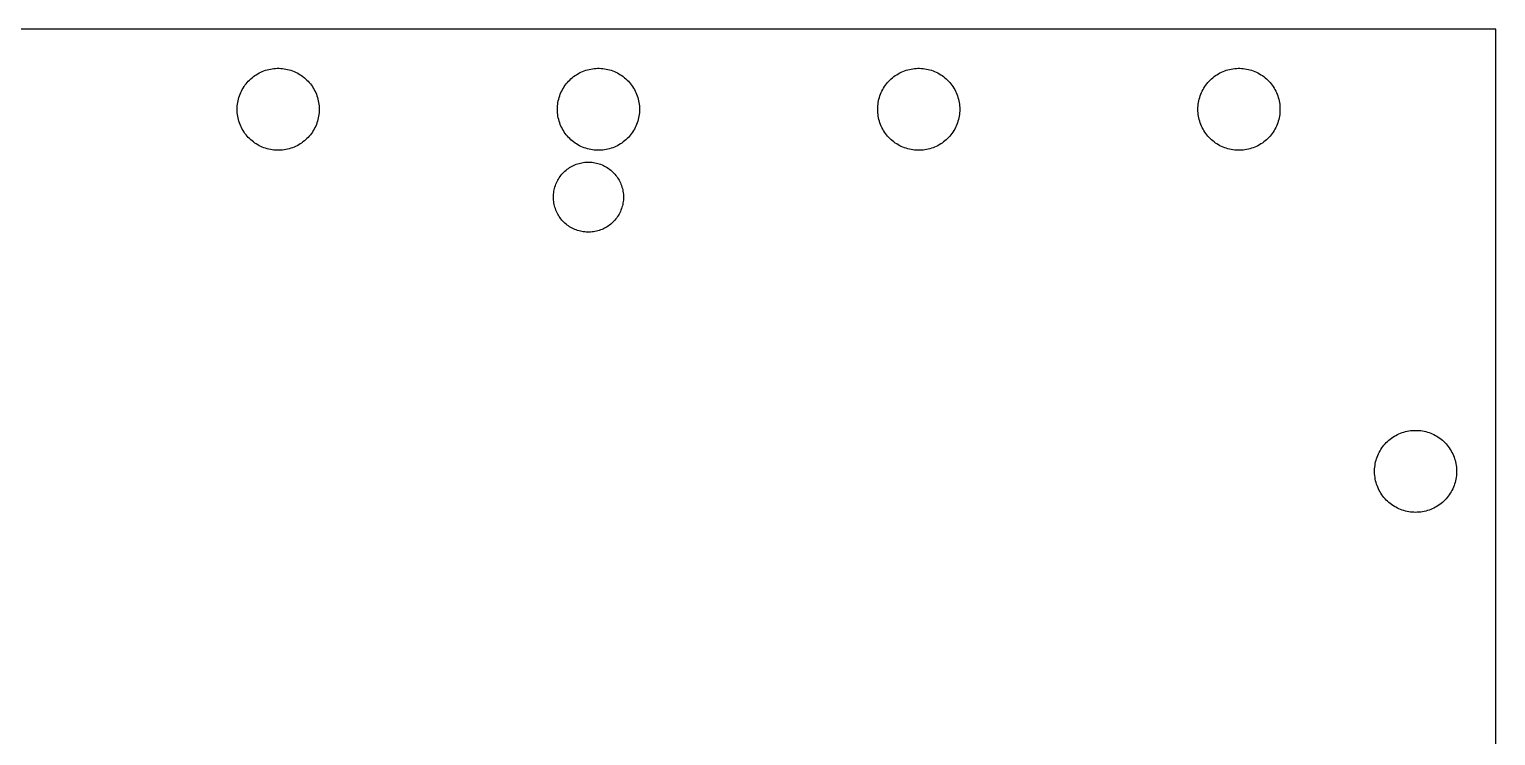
# Model space of a CAD drawing. Header units: metres. Extents: x -153 to 153, y -94 to 52.
# Drawn here: x 79.6 to 152.8, y 16.8 to 52.1 of the extents above; entities that cross this region are included whole.
import ezdxf

# ---------------------------------------------------------------- set-up
doc = ezdxf.new("R2010")
doc.units = ezdxf.units.M

msp = doc.modelspace()

# ---------------------------------------------------------------- linework, layer by layer
for p, q in [((152.825, 52.0697), (-152.825, 52.0697)), ((152.825, -74.9299), (152.825, 52.0697)), ((90.9018, 49.8008), (90.9755, 49.845)), ((90.9755, 49.845), (91.0506, 49.8865)), ((91.0506, 49.8865), (91.1274, 49.9249)), ((91.1274, 49.9249), (91.2061, 49.9597)), ((91.2061, 49.9597), (91.2859, 49.9911)), ((91.2859, 49.9911), (91.3669, 50.0194)), ((91.3669, 50.0194), (91.4491, 50.0442)), ((91.4491, 50.0442), (91.532, 50.0655)), ((91.532, 50.0655), (91.6161, 50.0834)), ((91.6161, 50.0834), (91.701, 50.0977)), ((91.701, 50.0977), (91.7859, 50.1086)), ((91.7859, 50.1086), (91.8715, 50.1159)), ((91.8715, 50.1159), (91.9572, 50.1194)), ((91.9572, 50.1194), (92.0432, 50.1194)), ((92.0432, 50.1194), (92.1289, 50.1159)), ((92.1289, 50.1159), (92.2145, 50.1086)), ((92.2145, 50.1086), (92.2998, 50.0977)), ((92.2998, 50.0977), (92.3843, 50.0834)), ((92.3843, 50.0834), (92.4684, 50.0655)), ((92.4684, 50.0655), (92.5517, 50.0442)), ((92.5517, 50.0442), (92.6339, 50.0194)), ((92.6339, 50.0194), (92.7149, 49.9911)), ((92.7149, 49.9911), (92.7947, 49.9597)), ((92.7947, 49.9597), (92.873, 49.9249)), ((92.873, 49.9249), (92.9501, 49.8865)), ((92.9501, 49.8865), (93.0253, 49.845)), ((93.0253, 49.845), (93.0986, 49.8008)), ((106.902, 49.8008), (106.975, 49.845)), ((106.975, 49.845), (107.05, 49.8865)), ((107.05, 49.8865), (107.128, 49.9249)), ((107.128, 49.9249), (107.206, 49.9597)), ((107.206, 49.9597), (107.286, 49.9911)), ((107.286, 49.9911), (107.367, 50.0194)), ((107.367, 50.0194), (107.449, 50.0442)), ((107.449, 50.0442), (107.532, 50.0655)), ((107.532, 50.0655), (107.616, 50.0834)), ((107.616, 50.0834), (107.701, 50.0977)), ((107.701, 50.0977), (107.786, 50.1086)), ((107.786, 50.1086), (107.872, 50.1159)), ((107.872, 50.1159), (107.957, 50.1194)), ((107.957, 50.1194), (108.043, 50.1194)), ((108.043, 50.1194), (108.129, 50.1159)), ((108.129, 50.1159), (108.215, 50.1086)), ((108.215, 50.1086), (108.3, 50.0977)), ((108.3, 50.0977), (108.384, 50.0834)), ((108.384, 50.0834), (108.469, 50.0655)), ((108.469, 50.0655), (108.552, 50.0442)), ((108.552, 50.0442), (108.634, 50.0194)), ((108.634, 50.0194), (108.715, 49.9911)), ((108.715, 49.9911), (108.795, 49.9597)), ((108.795, 49.9597), (108.873, 49.9249)), ((108.873, 49.9249), (108.95, 49.8865)), ((108.95, 49.8865), (109.025, 49.845)), ((109.025, 49.845), (109.099, 49.8008)), ((122.902, 49.8008), (122.975, 49.845)), ((122.975, 49.845), (123.051, 49.8865)), ((123.051, 49.8865), (123.127, 49.9249)), ((123.127, 49.9249), (123.206, 49.9597)), ((123.206, 49.9597), (123.286, 49.9911)), ((123.286, 49.9911), (123.367, 50.0194)), ((123.367, 50.0194), (123.449, 50.0442)), ((123.449, 50.0442), (123.532, 50.0655)), ((123.532, 50.0655), (123.616, 50.0834)), ((123.616, 50.0834), (123.701, 50.0977)), ((123.701, 50.0977), (123.786, 50.1086)), ((123.786, 50.1086), (123.872, 50.1159)), ((123.872, 50.1159), (123.958, 50.1194)), ((123.958, 50.1194), (124.043, 50.1194)), ((124.043, 50.1194), (124.129, 50.1159)), ((124.129, 50.1159), (124.215, 50.1086)), ((124.215, 50.1086), (124.3, 50.0977)), ((124.3, 50.0977), (124.384, 50.0834)), ((124.384, 50.0834), (124.468, 50.0655)), ((124.468, 50.0655), (124.552, 50.0442)), ((124.552, 50.0442), (124.634, 50.0194)), ((124.634, 50.0194), (124.715, 49.9911)), ((124.715, 49.9911), (124.795, 49.9597)), ((124.795, 49.9597), (124.873, 49.9249)), ((124.873, 49.9249), (124.95, 49.8865)), ((124.95, 49.8865), (125.025, 49.845)), ((125.025, 49.845), (125.099, 49.8008)), ((138.902, 49.8008), (138.975, 49.845)), ((138.975, 49.845), (139.05, 49.8865)), ((139.05, 49.8865), (139.128, 49.9249)), ((139.128, 49.9249), (139.206, 49.9597)), ((139.206, 49.9597), (139.286, 49.9911)), ((139.286, 49.9911), (139.367, 50.0194)), ((139.367, 50.0194), (139.449, 50.0442)), ((139.449, 50.0442), (139.532, 50.0655)), ((139.532, 50.0655), (139.616, 50.0834)), ((139.616, 50.0834), (139.701, 50.0977)), ((139.701, 50.0977), (139.786, 50.1086)), ((139.786, 50.1086), (139.872, 50.1159)), ((139.872, 50.1159), (139.957, 50.1194)), ((139.957, 50.1194), (140.043, 50.1194)), ((140.043, 50.1194), (140.129, 50.1159)), ((140.129, 50.1159), (140.215, 50.1086)), ((140.215, 50.1086), (140.3, 50.0977)), ((140.3, 50.0977), (140.384, 50.0834)), ((140.384, 50.0834), (140.469, 50.0655)), ((140.469, 50.0655), (140.551, 50.0442)), ((140.551, 50.0442), (140.634, 50.0194)), ((140.634, 50.0194), (140.715, 49.9911)), ((140.715, 49.9911), (140.795, 49.9597)), ((140.795, 49.9597), (140.873, 49.9249)), ((140.873, 49.9249), (140.95, 49.8865)), ((140.95, 49.8865), (141.025, 49.845)), ((141.025, 49.845), (141.099, 49.8008)), ((90.2038, 49.0575), (90.2468, 49.1319)), ((90.2468, 49.1319), (90.2929, 49.2044)), ((90.2929, 49.2044), (90.3418, 49.2749)), ((90.3418, 49.2749), (90.3937, 49.3431)), ((90.3937, 49.3431), (90.4484, 49.4094)), ((90.4484, 49.4094), (90.5057, 49.4729)), ((90.5057, 49.4729), (90.5658, 49.5346)), ((90.5658, 49.5346), (90.6286, 49.5931)), ((90.6286, 49.5931), (90.6937, 49.6493)), ((90.6937, 49.6493), (90.7607, 49.7028)), ((90.7607, 49.7028), (90.8305, 49.7532)), ((90.8305, 49.7532), (90.9018, 49.8008)), ((93.0986, 49.8008), (93.1703, 49.7532)), ((93.1703, 49.7532), (93.2397, 49.7028)), ((93.2397, 49.7028), (93.3071, 49.6493)), ((93.3071, 49.6493), (93.3718, 49.5931)), ((93.3718, 49.5931), (93.4346, 49.5346)), ((93.4346, 49.5346), (93.4947, 49.4729)), ((93.4947, 49.4729), (93.552, 49.4094)), ((93.552, 49.4094), (93.6067, 49.3431)), ((93.6067, 49.3431), (93.6586, 49.2749)), ((93.6586, 49.2749), (93.7078, 49.2044)), ((93.7078, 49.2044), (93.754, 49.1319)), ((93.754, 49.1319), (93.7966, 49.0575)), ((106.204, 49.0575), (106.247, 49.1319)), ((106.247, 49.1319), (106.293, 49.2044)), ((106.293, 49.2044), (106.342, 49.2749)), ((106.342, 49.2749), (106.394, 49.3431)), ((106.394, 49.3431), (106.449, 49.4094)), ((106.449, 49.4094), (106.506, 49.4729)), ((106.506, 49.4729), (106.566, 49.5346)), ((106.566, 49.5346), (106.628, 49.5931)), ((106.628, 49.5931), (106.693, 49.6493)), ((106.693, 49.6493), (106.761, 49.7028)), ((106.761, 49.7028), (106.83, 49.7532)), ((106.83, 49.7532), (106.902, 49.8008)), ((109.099, 49.8008), (109.17, 49.7532)), ((109.17, 49.7532), (109.24, 49.7028)), ((109.24, 49.7028), (109.307, 49.6493)), ((109.307, 49.6493), (109.372, 49.5931)), ((109.372, 49.5931), (109.435, 49.5346)), ((109.435, 49.5346), (109.495, 49.4729)), ((109.495, 49.4729), (109.552, 49.4094)), ((109.552, 49.4094), (109.607, 49.3431)), ((109.607, 49.3431), (109.659, 49.2749)), ((109.659, 49.2749), (109.708, 49.2044)), ((109.708, 49.2044), (109.754, 49.1319)), ((109.754, 49.1319), (109.797, 49.0575)), ((122.204, 49.0575), (122.247, 49.1319)), ((122.247, 49.1319), (122.293, 49.2044)), ((122.293, 49.2044), (122.342, 49.2749)), ((122.342, 49.2749), (122.394, 49.3431)), ((122.394, 49.3431), (122.448, 49.4094)), ((122.448, 49.4094), (122.506, 49.4729)), ((122.506, 49.4729), (122.566, 49.5346)), ((122.566, 49.5346), (122.629, 49.5931)), ((122.629, 49.5931), (122.694, 49.6493)), ((122.694, 49.6493), (122.761, 49.7028)), ((122.761, 49.7028), (122.83, 49.7532)), ((122.83, 49.7532), (122.902, 49.8008)), ((125.099, 49.8008), (125.17, 49.7532)), ((125.17, 49.7532), (125.24, 49.7028)), ((125.24, 49.7028), (125.307, 49.6493)), ((125.307, 49.6493), (125.372, 49.5931)), ((125.372, 49.5931), (125.435, 49.5346)), ((125.435, 49.5346), (125.495, 49.4729)), ((125.495, 49.4729), (125.552, 49.4094)), ((125.552, 49.4094), (125.607, 49.3431)), ((125.607, 49.3431), (125.659, 49.2749)), ((125.659, 49.2749), (125.708, 49.2044)), ((125.708, 49.2044), (125.754, 49.1319)), ((125.754, 49.1319), (125.797, 49.0575)), ((138.204, 49.0575), (138.247, 49.1319)), ((138.247, 49.1319), (138.293, 49.2044)), ((138.293, 49.2044), (138.342, 49.2749)), ((138.342, 49.2749), (138.394, 49.3431)), ((138.394, 49.3431), (138.449, 49.4094)), ((138.449, 49.4094), (138.506, 49.4729)), ((138.506, 49.4729), (138.566, 49.5346)), ((138.566, 49.5346), (138.629, 49.5931)), ((138.629, 49.5931), (138.693, 49.6493)), ((138.693, 49.6493), (138.761, 49.7028)), ((138.761, 49.7028), (138.83, 49.7532)), ((138.83, 49.7532), (138.902, 49.8008)), ((141.099, 49.8008), (141.17, 49.7532)), ((141.17, 49.7532), (141.24, 49.7028)), ((141.24, 49.7028), (141.307, 49.6493)), ((141.307, 49.6493), (141.372, 49.5931)), ((141.372, 49.5931), (141.435, 49.5346)), ((141.435, 49.5346), (141.495, 49.4729)), ((141.495, 49.4729), (141.552, 49.4094)), ((141.552, 49.4094), (141.607, 49.3431)), ((141.607, 49.3431), (141.659, 49.2749)), ((141.659, 49.2749), (141.708, 49.2044)), ((141.708, 49.2044), (141.754, 49.1319)), ((141.754, 49.1319), (141.797, 49.0575)), ((89.9666, 48.3269), (89.979, 48.4118)), ((89.979, 48.4118), (89.9949, 48.4959)), ((89.9949, 48.4959), (90.0147, 48.5796)), ((90.0147, 48.5796), (90.0379, 48.6621)), ((90.0379, 48.6621), (90.0643, 48.7439)), ((90.0643, 48.7439), (90.0941, 48.8245)), ((90.0941, 48.8245), (90.1274, 48.9036)), ((90.1274, 48.9036), (90.1643, 48.9811)), ((90.1643, 48.9811), (90.2038, 49.0575)), ((93.7966, 49.0575), (93.8365, 48.9811)), ((93.8365, 48.9811), (93.873, 48.9036)), ((93.873, 48.9036), (93.9063, 48.8245)), ((93.9063, 48.8245), (93.9361, 48.7439)), ((93.9361, 48.7439), (93.9629, 48.6621)), ((93.9629, 48.6621), (93.9857, 48.5796)), ((93.9857, 48.5796), (94.0055, 48.4959)), ((94.0055, 48.4959), (94.0214, 48.4118)), ((94.0214, 48.4118), (94.0342, 48.3269)), ((105.966, 48.3269), (105.979, 48.4118)), ((105.979, 48.4118), (105.995, 48.4959)), ((105.995, 48.4959), (106.015, 48.5796)), ((106.015, 48.5796), (106.038, 48.6621)), ((106.038, 48.6621), (106.064, 48.7439)), ((106.064, 48.7439), (106.094, 48.8245)), ((106.094, 48.8245), (106.128, 48.9036)), ((106.128, 48.9036), (106.164, 48.9811)), ((106.164, 48.9811), (106.204, 49.0575)), ((109.797, 49.0575), (109.836, 48.9811)), ((109.836, 48.9811), (109.873, 48.9036)), ((109.873, 48.9036), (109.906, 48.8245)), ((109.906, 48.8245), (109.936, 48.7439)), ((109.936, 48.7439), (109.963, 48.6621)), ((109.963, 48.6621), (109.986, 48.5796)), ((109.986, 48.5796), (110.006, 48.4959)), ((110.006, 48.4959), (110.022, 48.4118)), ((110.022, 48.4118), (110.034, 48.3269)), ((121.967, 48.3269), (121.979, 48.4118)), ((121.979, 48.4118), (121.995, 48.4959)), ((121.995, 48.4959), (122.015, 48.5796)), ((122.015, 48.5796), (122.038, 48.6621)), ((122.038, 48.6621), (122.064, 48.7439)), ((122.064, 48.7439), (122.094, 48.8245)), ((122.094, 48.8245), (122.127, 48.9036)), ((122.127, 48.9036), (122.164, 48.9811)), ((122.164, 48.9811), (122.204, 49.0575)), ((125.797, 49.0575), (125.837, 48.9811)), ((125.837, 48.9811), (125.873, 48.9036)), ((125.873, 48.9036), (125.906, 48.8245)), ((125.906, 48.8245), (125.936, 48.7439)), ((125.936, 48.7439), (125.963, 48.6621)), ((125.963, 48.6621), (125.986, 48.5796)), ((125.986, 48.5796), (126.005, 48.4959)), ((126.005, 48.4959), (126.022, 48.4118)), ((126.022, 48.4118), (126.034, 48.3269)), ((137.966, 48.3269), (137.979, 48.4118)), ((137.979, 48.4118), (137.995, 48.4959)), ((137.995, 48.4959), (138.015, 48.5796)), ((138.015, 48.5796), (138.038, 48.6621)), ((138.038, 48.6621), (138.064, 48.7439)), ((138.064, 48.7439), (138.094, 48.8245)), ((138.094, 48.8245), (138.128, 48.9036)), ((138.128, 48.9036), (138.164, 48.9811)), ((138.164, 48.9811), (138.204, 49.0575)), ((141.797, 49.0575), (141.837, 48.9811)), ((141.837, 48.9811), (141.873, 48.9036)), ((141.873, 48.9036), (141.906, 48.8245)), ((141.906, 48.8245), (141.936, 48.7439)), ((141.936, 48.7439), (141.963, 48.6621)), ((141.963, 48.6621), (141.986, 48.5796)), ((141.986, 48.5796), (142.006, 48.4959)), ((142.006, 48.4959), (142.022, 48.4118)), ((142.022, 48.4118), (142.034, 48.3269)), ((89.9503, 48.0699), (89.9523, 48.1556)), ((89.9523, 47.9839), (89.9503, 48.0699)), ((89.9523, 48.1556), (89.9573, 48.2412)), ((89.9573, 47.8982), (89.9523, 47.9839)), ((89.9573, 48.2412), (89.9666, 48.3269)), ((89.9666, 47.813), (89.9573, 47.8982)), ((89.979, 47.7281), (89.9666, 47.813)), ((89.9949, 47.6436), (89.979, 47.7281)), ((90.0147, 47.5599), (89.9949, 47.6436)), ((94.0055, 47.6436), (93.9857, 47.5599)), ((94.0214, 47.7281), (94.0055, 47.6436)), ((94.0342, 47.813), (94.0214, 47.7281)), ((94.0342, 48.3269), (94.0431, 48.2412)), ((94.0431, 47.8982), (94.0342, 47.813)), ((94.0431, 48.2412), (94.0485, 48.1556)), ((94.0485, 47.9839), (94.0431, 47.8982)), ((94.0485, 48.1556), (94.0505, 48.0699)), ((94.0505, 48.0699), (94.0485, 47.9839)), ((105.95, 48.0699), (105.952, 48.1556)), ((105.952, 47.9839), (105.95, 48.0699)), ((105.952, 48.1556), (105.957, 48.2412)), ((105.957, 47.8982), (105.952, 47.9839)), ((105.957, 48.2412), (105.966, 48.3269)), ((105.966, 47.813), (105.957, 47.8982)), ((105.979, 47.7281), (105.966, 47.813)), ((105.995, 47.6436), (105.979, 47.7281)), ((106.015, 47.5599), (105.995, 47.6436)), ((110.006, 47.6436), (109.986, 47.5599)), ((110.022, 47.7281), (110.006, 47.6436)), ((110.034, 47.813), (110.022, 47.7281)), ((110.034, 48.3269), (110.043, 48.2412)), ((110.043, 47.8982), (110.034, 47.813)), ((110.043, 48.2412), (110.048, 48.1556)), ((110.048, 47.9839), (110.043, 47.8982)), ((110.048, 48.1556), (110.05, 48.0699)), ((110.05, 48.0699), (110.048, 47.9839)), ((121.95, 48.0699), (121.952, 48.1556)), ((121.952, 47.9839), (121.95, 48.0699)), ((121.952, 48.1556), (121.957, 48.2412)), ((121.957, 47.8982), (121.952, 47.9839)), ((121.957, 48.2412), (121.967, 48.3269)), ((121.967, 47.813), (121.957, 47.8982)), ((121.979, 47.7281), (121.967, 47.813)), ((121.995, 47.6436), (121.979, 47.7281)), ((122.015, 47.5599), (121.995, 47.6436)), ((126.005, 47.6436), (125.986, 47.5599)), ((126.022, 47.7281), (126.005, 47.6436)), ((126.034, 47.813), (126.022, 47.7281)), ((126.034, 48.3269), (126.043, 48.2412)), ((126.043, 47.8982), (126.034, 47.813)), ((126.043, 48.2412), (126.049, 48.1556)), ((126.049, 47.9839), (126.043, 47.8982)), ((126.049, 48.1556), (126.05, 48.0699)), ((126.05, 48.0699), (126.049, 47.9839)), ((137.95, 48.0699), (137.952, 48.1556)), ((137.952, 47.9839), (137.95, 48.0699)), ((137.952, 48.1556), (137.957, 48.2412)), ((137.957, 47.8982), (137.952, 47.9839)), ((137.957, 48.2412), (137.966, 48.3269)), ((137.966, 47.813), (137.957, 47.8982)), ((137.979, 47.7281), (137.966, 47.813)), ((137.995, 47.6436), (137.979, 47.7281)), ((138.015, 47.5599), (137.995, 47.6436)), ((142.006, 47.6436), (141.986, 47.5599)), ((142.022, 47.7281), (142.006, 47.6436)), ((142.034, 47.813), (142.022, 47.7281)), ((142.034, 48.3269), (142.043, 48.2412)), ((142.043, 47.8982), (142.034, 47.813)), ((142.043, 48.2412), (142.048, 48.1556)), ((142.048, 47.9839), (142.043, 47.8982)), ((142.048, 48.1556), (142.05, 48.0699)), ((142.05, 48.0699), (142.048, 47.9839)), ((90.0379, 47.4773), (90.0147, 47.5599)), ((90.0643, 47.3956), (90.0379, 47.4773)), ((90.0941, 47.3153), (90.0643, 47.3956)), ((90.1274, 47.2359), (90.0941, 47.3153)), ((90.1643, 47.1584), (90.1274, 47.2359)), ((90.2038, 47.0824), (90.1643, 47.1584)), ((90.2468, 47.008), (90.2038, 47.0824)), ((90.2929, 46.9355), (90.2468, 47.008)), ((90.3418, 46.865), (90.2929, 46.9355)), ((93.7078, 46.9355), (93.6586, 46.865)), ((93.754, 47.008), (93.7078, 46.9355)), ((93.7966, 47.0824), (93.754, 47.008)), ((93.8365, 47.1584), (93.7966, 47.0824)), ((93.873, 47.2359), (93.8365, 47.1584)), ((93.9063, 47.3153), (93.873, 47.2359)), ((93.9361, 47.3956), (93.9063, 47.3153)), ((93.9629, 47.4773), (93.9361, 47.3956)), ((93.9857, 47.5599), (93.9629, 47.4773)), ((106.038, 47.4773), (106.015, 47.5599)), ((106.064, 47.3956), (106.038, 47.4773)), ((106.094, 47.3153), (106.064, 47.3956)), ((106.128, 47.2359), (106.094, 47.3153)), ((106.164, 47.1584), (106.128, 47.2359)), ((106.204, 47.0824), (106.164, 47.1584)), ((106.247, 47.008), (106.204, 47.0824)), ((106.293, 46.9355), (106.247, 47.008)), ((106.342, 46.865), (106.293, 46.9355)), ((109.708, 46.9355), (109.659, 46.865)), ((109.754, 47.008), (109.708, 46.9355)), ((109.797, 47.0824), (109.754, 47.008)), ((109.836, 47.1584), (109.797, 47.0824)), ((109.873, 47.2359), (109.836, 47.1584)), ((109.906, 47.3153), (109.873, 47.2359)), ((109.936, 47.3956), (109.906, 47.3153)), ((109.963, 47.4773), (109.936, 47.3956)), ((109.986, 47.5599), (109.963, 47.4773)), ((122.038, 47.4773), (122.015, 47.5599)), ((122.064, 47.3956), (122.038, 47.4773)), ((122.094, 47.3153), (122.064, 47.3956)), ((122.127, 47.2359), (122.094, 47.3153)), ((122.164, 47.1584), (122.127, 47.2359)), ((122.204, 47.0824), (122.164, 47.1584)), ((122.247, 47.008), (122.204, 47.0824)), ((122.293, 46.9355), (122.247, 47.008)), ((122.342, 46.865), (122.293, 46.9355)), ((125.708, 46.9355), (125.659, 46.865)), ((125.754, 47.008), (125.708, 46.9355)), ((125.797, 47.0824), (125.754, 47.008)), ((125.837, 47.1584), (125.797, 47.0824)), ((125.873, 47.2359), (125.837, 47.1584)), ((125.906, 47.3153), (125.873, 47.2359)), ((125.936, 47.3956), (125.906, 47.3153)), ((125.963, 47.4773), (125.936, 47.3956)), ((125.986, 47.5599), (125.963, 47.4773)), ((138.038, 47.4773), (138.015, 47.5599)), ((138.064, 47.3956), (138.038, 47.4773)), ((138.094, 47.3153), (138.064, 47.3956)), ((138.128, 47.2359), (138.094, 47.3153)), ((138.164, 47.1584), (138.128, 47.2359)), ((138.204, 47.0824), (138.164, 47.1584)), ((138.247, 47.008), (138.204, 47.0824)), ((138.293, 46.9355), (138.247, 47.008)), ((138.342, 46.865), (138.293, 46.9355)), ((141.708, 46.9355), (141.659, 46.865)), ((141.754, 47.008), (141.708, 46.9355)), ((141.797, 47.0824), (141.754, 47.008)), ((141.837, 47.1584), (141.797, 47.0824)), ((141.873, 47.2359), (141.837, 47.1584)), ((141.906, 47.3153), (141.873, 47.2359)), ((141.936, 47.3956), (141.906, 47.3153)), ((141.963, 47.4773), (141.936, 47.3956)), ((141.986, 47.5599), (141.963, 47.4773)), ((90.3937, 46.7964), (90.3418, 46.865)), ((90.4484, 46.7305), (90.3937, 46.7964)), ((90.5057, 46.6665), (90.4484, 46.7305)), ((90.5658, 46.6053), (90.5057, 46.6665)), ((90.6286, 46.5464), (90.5658, 46.6053)), ((90.6937, 46.4902), (90.6286, 46.5464)), ((90.7607, 46.4371), (90.6937, 46.4902)), ((90.8305, 46.3863), (90.7607, 46.4371)), ((90.9018, 46.339), (90.8305, 46.3863)), ((90.9755, 46.2945), (90.9018, 46.339)), ((91.0506, 46.253), (90.9755, 46.2945)), ((91.1274, 46.215), (91.0506, 46.253)), ((91.2061, 46.1801), (91.1274, 46.215)), ((91.2859, 46.1483), (91.2061, 46.1801)), ((92.7947, 46.1801), (92.7149, 46.1483)), ((92.873, 46.215), (92.7947, 46.1801)), ((92.9501, 46.253), (92.873, 46.215)), ((93.0253, 46.2945), (92.9501, 46.253)), ((93.0986, 46.339), (93.0253, 46.2945)), ((93.1703, 46.3863), (93.0986, 46.339)), ((93.2397, 46.4371), (93.1703, 46.3863)), ((93.3071, 46.4902), (93.2397, 46.4371)), ((93.3718, 46.5464), (93.3071, 46.4902)), ((93.4346, 46.6053), (93.3718, 46.5464)), ((93.4947, 46.6665), (93.4346, 46.6053)), ((93.552, 46.7305), (93.4947, 46.6665)), ((93.6067, 46.7964), (93.552, 46.7305)), ((93.6586, 46.865), (93.6067, 46.7964)), ((106.394, 46.7964), (106.342, 46.865)), ((106.449, 46.7305), (106.394, 46.7964)), ((106.506, 46.6665), (106.449, 46.7305)), ((106.566, 46.6053), (106.506, 46.6665)), ((106.628, 46.5464), (106.566, 46.6053)), ((106.693, 46.4902), (106.628, 46.5464)), ((106.761, 46.4371), (106.693, 46.4902)), ((106.83, 46.3863), (106.761, 46.4371)), ((106.902, 46.339), (106.83, 46.3863)), ((106.975, 46.2945), (106.902, 46.339)), ((107.05, 46.253), (106.975, 46.2945)), ((107.128, 46.215), (107.05, 46.253)), ((107.206, 46.1801), (107.128, 46.215)), ((107.286, 46.1483), (107.206, 46.1801)), ((108.795, 46.1801), (108.715, 46.1483)), ((108.873, 46.215), (108.795, 46.1801)), ((108.95, 46.253), (108.873, 46.215)), ((109.025, 46.2945), (108.95, 46.253)), ((109.099, 46.339), (109.025, 46.2945)), ((109.17, 46.3863), (109.099, 46.339)), ((109.24, 46.4371), (109.17, 46.3863)), ((109.307, 46.4902), (109.24, 46.4371)), ((109.372, 46.5464), (109.307, 46.4902)), ((109.435, 46.6053), (109.372, 46.5464)), ((109.495, 46.6665), (109.435, 46.6053)), ((109.552, 46.7305), (109.495, 46.6665)), ((109.607, 46.7964), (109.552, 46.7305)), ((109.659, 46.865), (109.607, 46.7964)), ((122.394, 46.7964), (122.342, 46.865)), ((122.448, 46.7305), (122.394, 46.7964)), ((122.506, 46.6665), (122.448, 46.7305)), ((122.566, 46.6053), (122.506, 46.6665)), ((122.629, 46.5464), (122.566, 46.6053)), ((122.694, 46.4902), (122.629, 46.5464)), ((122.761, 46.4371), (122.694, 46.4902)), ((122.83, 46.3863), (122.761, 46.4371)), ((122.902, 46.339), (122.83, 46.3863)), ((122.975, 46.2945), (122.902, 46.339)), ((123.051, 46.253), (122.975, 46.2945)), ((123.127, 46.215), (123.051, 46.253)), ((123.206, 46.1801), (123.127, 46.215)), ((123.286, 46.1483), (123.206, 46.1801)), ((124.795, 46.1801), (124.715, 46.1483)), ((124.873, 46.215), (124.795, 46.1801)), ((124.95, 46.253), (124.873, 46.215)), ((125.025, 46.2945), (124.95, 46.253)), ((125.099, 46.339), (125.025, 46.2945)), ((125.17, 46.3863), (125.099, 46.339)), ((125.24, 46.4371), (125.17, 46.3863)), ((125.307, 46.4902), (125.24, 46.4371)), ((125.372, 46.5464), (125.307, 46.4902)), ((125.435, 46.6053), (125.372, 46.5464)), ((125.495, 46.6665), (125.435, 46.6053)), ((125.552, 46.7305), (125.495, 46.6665)), ((125.607, 46.7964), (125.552, 46.7305)), ((125.659, 46.865), (125.607, 46.7964)), ((138.394, 46.7964), (138.342, 46.865)), ((138.449, 46.7305), (138.394, 46.7964)), ((138.506, 46.6665), (138.449, 46.7305)), ((138.566, 46.6053), (138.506, 46.6665)), ((138.629, 46.5464), (138.566, 46.6053)), ((138.693, 46.4902), (138.629, 46.5464)), ((138.761, 46.4371), (138.693, 46.4902)), ((138.83, 46.3863), (138.761, 46.4371)), ((138.902, 46.339), (138.83, 46.3863)), ((138.975, 46.2945), (138.902, 46.339)), ((139.05, 46.253), (138.975, 46.2945)), ((139.128, 46.215), (139.05, 46.253)), ((139.206, 46.1801), (139.128, 46.215)), ((139.286, 46.1483), (139.206, 46.1801)), ((140.795, 46.1801), (140.715, 46.1483)), ((140.873, 46.215), (140.795, 46.1801)), ((140.95, 46.253), (140.873, 46.215)), ((141.025, 46.2945), (140.95, 46.253)), ((141.099, 46.339), (141.025, 46.2945)), ((141.17, 46.3863), (141.099, 46.339)), ((141.24, 46.4371), (141.17, 46.3863)), ((141.307, 46.4902), (141.24, 46.4371)), ((141.372, 46.5464), (141.307, 46.4902)), ((141.435, 46.6053), (141.372, 46.5464)), ((141.495, 46.6665), (141.435, 46.6053)), ((141.552, 46.7305), (141.495, 46.6665)), ((141.607, 46.7964), (141.552, 46.7305)), ((141.659, 46.865), (141.607, 46.7964)), ((91.3669, 46.1201), (91.2859, 46.1483)), ((91.4491, 46.0952), (91.3669, 46.1201)), ((91.532, 46.0739), (91.4491, 46.0952)), ((91.6161, 46.0561), (91.532, 46.0739)), ((91.701, 46.0418), (91.6161, 46.0561)), ((91.7859, 46.0309), (91.701, 46.0418)), ((91.8715, 46.0239), (91.7859, 46.0309)), ((91.9572, 46.0204), (91.8715, 46.0239)), ((92.0432, 46.0204), (91.9572, 46.0204)), ((92.1289, 46.0239), (92.0432, 46.0204)), ((92.2145, 46.0309), (92.1289, 46.0239)), ((92.2998, 46.0418), (92.2145, 46.0309)), ((92.3843, 46.0561), (92.2998, 46.0418)), ((92.4684, 46.0739), (92.3843, 46.0561)), ((92.5517, 46.0952), (92.4684, 46.0739)), ((92.6339, 46.1201), (92.5517, 46.0952)), ((92.7149, 46.1483), (92.6339, 46.1201)), ((107.244, 45.4112), (107.317, 45.4201)), ((107.367, 46.1201), (107.286, 46.1483)), ((107.317, 45.4201), (107.39, 45.4263)), ((107.449, 46.0952), (107.367, 46.1201)), ((107.39, 45.4263), (107.463, 45.4294)), ((107.532, 46.0739), (107.449, 46.0952)), ((107.463, 45.4294), (107.536, 45.4294)), ((107.616, 46.0561), (107.532, 46.0739)), ((107.536, 45.4294), (107.61, 45.4263)), ((107.61, 45.4263), (107.683, 45.4201)), ((107.701, 46.0418), (107.616, 46.0561)), ((107.683, 45.4201), (107.755, 45.4112)), ((107.786, 46.0309), (107.701, 46.0418)), ((107.872, 46.0239), (107.786, 46.0309)), ((107.957, 46.0204), (107.872, 46.0239)), ((108.043, 46.0204), (107.957, 46.0204)), ((108.129, 46.0239), (108.043, 46.0204)), ((108.215, 46.0309), (108.129, 46.0239)), ((108.3, 46.0418), (108.215, 46.0309)), ((108.384, 46.0561), (108.3, 46.0418)), ((108.469, 46.0739), (108.384, 46.0561)), ((108.552, 46.0952), (108.469, 46.0739)), ((108.634, 46.1201), (108.552, 46.0952)), ((108.715, 46.1483), (108.634, 46.1201)), ((123.367, 46.1201), (123.286, 46.1483)), ((123.449, 46.0952), (123.367, 46.1201)), ((123.532, 46.0739), (123.449, 46.0952)), ((123.616, 46.0561), (123.532, 46.0739)), ((123.701, 46.0418), (123.616, 46.0561)), ((123.786, 46.0309), (123.701, 46.0418)), ((123.872, 46.0239), (123.786, 46.0309)), ((123.958, 46.0204), (123.872, 46.0239)), ((124.043, 46.0204), (123.958, 46.0204)), ((124.129, 46.0239), (124.043, 46.0204)), ((124.215, 46.0309), (124.129, 46.0239)), ((124.3, 46.0418), (124.215, 46.0309)), ((124.384, 46.0561), (124.3, 46.0418)), ((124.468, 46.0739), (124.384, 46.0561)), ((124.552, 46.0952), (124.468, 46.0739)), ((124.634, 46.1201), (124.552, 46.0952)), ((124.715, 46.1483), (124.634, 46.1201)), ((139.367, 46.1201), (139.286, 46.1483)), ((139.449, 46.0952), (139.367, 46.1201)), ((139.532, 46.0739), (139.449, 46.0952)), ((139.616, 46.0561), (139.532, 46.0739)), ((139.701, 46.0418), (139.616, 46.0561)), ((139.786, 46.0309), (139.701, 46.0418)), ((139.872, 46.0239), (139.786, 46.0309)), ((139.957, 46.0204), (139.872, 46.0239)), ((140.043, 46.0204), (139.957, 46.0204)), ((140.129, 46.0239), (140.043, 46.0204)), ((140.215, 46.0309), (140.129, 46.0239)), ((140.3, 46.0418), (140.215, 46.0309)), ((140.384, 46.0561), (140.3, 46.0418)), ((140.469, 46.0739), (140.384, 46.0561)), ((140.551, 46.0952), (140.469, 46.0739)), ((140.634, 46.1201), (140.551, 46.0952)), ((140.715, 46.1483), (140.634, 46.1201)), ((106.042, 44.648), (106.084, 44.7085)), ((106.084, 44.7085), (106.128, 44.7666)), ((106.128, 44.7666), (106.175, 44.8232)), ((106.175, 44.8232), (106.224, 44.8779)), ((106.224, 44.8779), (106.275, 44.9302)), ((106.275, 44.9302), (106.329, 44.9802)), ((106.329, 44.9802), (106.384, 45.0283)), ((106.384, 45.0283), (106.442, 45.0736)), ((106.442, 45.0736), (106.501, 45.1166)), ((106.501, 45.1166), (106.562, 45.1573)), ((106.562, 45.1573), (106.625, 45.1953)), ((106.625, 45.1953), (106.689, 45.2306)), ((106.689, 45.2306), (106.755, 45.2631)), ((106.755, 45.2631), (106.822, 45.293)), ((106.822, 45.293), (106.89, 45.3201)), ((106.89, 45.3201), (106.959, 45.3441)), ((106.959, 45.3441), (107.029, 45.3654)), ((107.029, 45.3654), (107.1, 45.3837)), ((107.1, 45.3837), (107.172, 45.3988)), ((107.172, 45.3988), (107.244, 45.4112)), ((107.755, 45.4112), (107.828, 45.3988)), ((107.828, 45.3988), (107.899, 45.3837)), ((107.899, 45.3837), (107.971, 45.3654)), ((107.971, 45.3654), (108.041, 45.3441)), ((108.041, 45.3441), (108.11, 45.3201)), ((108.11, 45.3201), (108.178, 45.293)), ((108.178, 45.293), (108.245, 45.2631)), ((108.245, 45.2631), (108.31, 45.2306)), ((108.31, 45.2306), (108.375, 45.1953)), ((108.375, 45.1953), (108.438, 45.1573)), ((108.438, 45.1573), (108.498, 45.1166)), ((108.498, 45.1166), (108.558, 45.0736)), ((108.558, 45.0736), (108.615, 45.0283)), ((108.615, 45.0283), (108.671, 44.9802)), ((108.671, 44.9802), (108.724, 44.9302)), ((108.724, 44.9302), (108.776, 44.8779)), ((108.776, 44.8779), (108.824, 44.8232)), ((108.824, 44.8232), (108.871, 44.7666)), ((108.871, 44.7666), (108.915, 44.7085)), ((108.915, 44.7085), (108.957, 44.648)), ((105.764, 43.8993), (105.774, 43.9717)), ((105.774, 43.9717), (105.788, 44.0438)), ((105.788, 44.0438), (105.805, 44.1151)), ((105.805, 44.1151), (105.825, 44.1857)), ((105.825, 44.1857), (105.847, 44.2554)), ((105.847, 44.2554), (105.873, 44.324)), ((105.873, 44.324), (105.901, 44.3915)), ((105.901, 44.3915), (105.932, 44.4578)), ((105.932, 44.4578), (105.966, 44.5229)), ((105.966, 44.5229), (106.003, 44.5864)), ((106.003, 44.5864), (106.042, 44.648)), ((108.957, 44.648), (108.997, 44.5864)), ((108.997, 44.5864), (109.033, 44.5229)), ((109.033, 44.5229), (109.067, 44.4578)), ((109.067, 44.4578), (109.098, 44.3915)), ((109.098, 44.3915), (109.127, 44.324)), ((109.127, 44.324), (109.153, 44.2554)), ((109.153, 44.2554), (109.175, 44.1857)), ((109.175, 44.1857), (109.195, 44.1151)), ((109.195, 44.1151), (109.212, 44.0438)), ((109.212, 44.0438), (109.225, 43.9717)), ((109.225, 43.9717), (109.236, 43.8993)), ((105.75, 43.6799), (105.751, 43.7531)), ((105.751, 43.6066), (105.75, 43.6799)), ((105.751, 43.7531), (105.756, 43.8264)), ((105.756, 43.5334), (105.751, 43.6066)), ((105.756, 43.8264), (105.764, 43.8993)), ((105.764, 43.4605), (105.756, 43.5334)), ((105.774, 43.388), (105.764, 43.4605)), ((105.788, 43.316), (105.774, 43.388)), ((105.805, 43.2446), (105.788, 43.316)), ((105.825, 43.1741), (105.805, 43.2446)), ((109.195, 43.2446), (109.175, 43.1741)), ((109.212, 43.316), (109.195, 43.2446)), ((109.225, 43.388), (109.212, 43.316)), ((109.236, 43.4605), (109.225, 43.388)), ((109.236, 43.8993), (109.244, 43.8264)), ((109.244, 43.5334), (109.236, 43.4605)), ((109.244, 43.8264), (109.248, 43.7531)), ((109.248, 43.6066), (109.244, 43.5334)), ((109.248, 43.7531), (109.25, 43.6799)), ((109.25, 43.6799), (109.248, 43.6066)), ((105.847, 43.1043), (105.825, 43.1741)), ((105.873, 43.0357), (105.847, 43.1043)), ((105.901, 42.9679), (105.873, 43.0357)), ((105.932, 42.9016), (105.901, 42.9679)), ((105.966, 42.8369), (105.932, 42.9016)), ((106.003, 42.7734), (105.966, 42.8369)), ((106.042, 42.7113), (106.003, 42.7734)), ((106.084, 42.6513), (106.042, 42.7113)), ((106.128, 42.5927), (106.084, 42.6513)), ((106.175, 42.5362), (106.128, 42.5927)), ((106.224, 42.4819), (106.175, 42.5362)), ((108.824, 42.5362), (108.776, 42.4819)), ((108.871, 42.5927), (108.824, 42.5362)), ((108.915, 42.6513), (108.871, 42.5927)), ((108.957, 42.7113), (108.915, 42.6513)), ((108.997, 42.7734), (108.957, 42.7113)), ((109.033, 42.8369), (108.997, 42.7734)), ((109.067, 42.9016), (109.033, 42.8369)), ((109.098, 42.9679), (109.067, 42.9016)), ((109.127, 43.0357), (109.098, 42.9679)), ((109.153, 43.1043), (109.127, 43.0357)), ((109.175, 43.1741), (109.153, 43.1043)), ((106.275, 42.4296), (106.224, 42.4819)), ((106.329, 42.3792), (106.275, 42.4296)), ((106.384, 42.3315), (106.329, 42.3792)), ((106.442, 42.2858), (106.384, 42.3315)), ((106.501, 42.2428), (106.442, 42.2858)), ((106.562, 42.2021), (106.501, 42.2428)), ((106.625, 42.1641), (106.562, 42.2021)), ((106.689, 42.1288), (106.625, 42.1641)), ((106.755, 42.0963), (106.689, 42.1288)), ((106.822, 42.0664), (106.755, 42.0963)), ((106.89, 42.0397), (106.822, 42.0664)), ((106.959, 42.0153), (106.89, 42.0397)), ((107.029, 41.9943), (106.959, 42.0153)), ((107.1, 41.9761), (107.029, 41.9943)), ((107.172, 41.9606), (107.1, 41.9761)), ((107.244, 41.9486), (107.172, 41.9606)), ((107.317, 41.9393), (107.244, 41.9486)), ((107.39, 41.9331), (107.317, 41.9393)), ((107.463, 41.93), (107.39, 41.9331)), ((107.536, 41.93), (107.463, 41.93)), ((107.61, 41.9331), (107.536, 41.93)), ((107.683, 41.9393), (107.61, 41.9331)), ((107.755, 41.9486), (107.683, 41.9393)), ((107.828, 41.9606), (107.755, 41.9486)), ((107.899, 41.9761), (107.828, 41.9606)), ((107.971, 41.9943), (107.899, 41.9761)), ((108.041, 42.0153), (107.971, 41.9943)), ((108.11, 42.0397), (108.041, 42.0153)), ((108.178, 42.0664), (108.11, 42.0397)), ((108.245, 42.0963), (108.178, 42.0664)), ((108.31, 42.1288), (108.245, 42.0963)), ((108.375, 42.1641), (108.31, 42.1288)), ((108.438, 42.2021), (108.375, 42.1641)), ((108.498, 42.2428), (108.438, 42.2021)), ((108.558, 42.2858), (108.498, 42.2428)), ((108.615, 42.3315), (108.558, 42.2858)), ((108.671, 42.3792), (108.615, 42.3315)), ((108.724, 42.4296), (108.671, 42.3792)), ((108.776, 42.4819), (108.724, 42.4296)), ((147.422, 31.4671), (147.486, 31.5248)), ((147.486, 31.5248), (147.551, 31.5795)), ((147.551, 31.5795), (147.62, 31.6314)), ((147.62, 31.6314), (147.691, 31.6802)), ((147.691, 31.6802), (147.763, 31.7264)), ((147.763, 31.7264), (147.837, 31.7694)), ((147.837, 31.7694), (147.913, 31.8089)), ((147.913, 31.8089), (147.991, 31.8457)), ((147.991, 31.8457), (148.07, 31.8787)), ((148.07, 31.8787), (148.151, 31.9089)), ((148.151, 31.9089), (148.232, 31.9353)), ((148.232, 31.9353), (148.315, 31.9585)), ((148.315, 31.9585), (148.399, 31.9779)), ((148.399, 31.9779), (148.483, 31.9942)), ((148.483, 31.9942), (148.568, 32.0066)), ((148.568, 32.0066), (148.653, 32.0155)), ((148.653, 32.0155), (148.739, 32.0209)), ((148.739, 32.0209), (148.825, 32.0229)), ((148.825, 32.0229), (148.911, 32.0209)), ((148.911, 32.0209), (148.996, 32.0155)), ((148.996, 32.0155), (149.082, 32.0066)), ((149.082, 32.0066), (149.167, 31.9942)), ((149.167, 31.9942), (149.251, 31.9779)), ((149.251, 31.9779), (149.335, 31.9585)), ((149.335, 31.9585), (149.417, 31.9353)), ((149.417, 31.9353), (149.499, 31.9089)), ((149.499, 31.9089), (149.58, 31.8787)), ((149.58, 31.8787), (149.659, 31.8457)), ((149.659, 31.8457), (149.737, 31.8089)), ((149.737, 31.8089), (149.813, 31.7694)), ((149.813, 31.7694), (149.887, 31.7264)), ((149.887, 31.7264), (149.959, 31.6802)), ((149.959, 31.6802), (150.03, 31.6314)), ((150.03, 31.6314), (150.098, 31.5795)), ((150.098, 31.5795), (150.164, 31.5248)), ((150.164, 31.5248), (150.228, 31.4671)), ((146.935, 30.7671), (146.97, 30.8458)), ((146.97, 30.8458), (147.008, 30.9225)), ((147.008, 30.9225), (147.05, 30.9977)), ((147.05, 30.9977), (147.094, 31.0714)), ((147.094, 31.0714), (147.141, 31.1427)), ((147.141, 31.1427), (147.192, 31.212)), ((147.192, 31.212), (147.245, 31.2795)), ((147.245, 31.2795), (147.301, 31.3446)), ((147.301, 31.3446), (147.36, 31.407)), ((147.36, 31.407), (147.422, 31.4671)), ((150.228, 31.4671), (150.29, 31.407)), ((150.29, 31.407), (150.348, 31.3446)), ((150.348, 31.3446), (150.404, 31.2795)), ((150.404, 31.2795), (150.458, 31.212)), ((150.458, 31.212), (150.508, 31.1427)), ((150.508, 31.1427), (150.556, 31.0714)), ((150.556, 31.0714), (150.6, 30.9977)), ((150.6, 30.9977), (150.642, 30.9225)), ((150.642, 30.9225), (150.68, 30.8458)), ((150.68, 30.8458), (150.715, 30.7671)), ((146.776, 30.0156), (146.779, 30.1017)), ((146.779, 30.1017), (146.786, 30.1869)), ((146.786, 30.1869), (146.797, 30.2722)), ((146.797, 30.2722), (146.811, 30.3571)), ((146.811, 30.3571), (146.829, 30.4408)), ((146.829, 30.4408), (146.85, 30.5241)), ((146.85, 30.5241), (146.875, 30.6063)), ((146.875, 30.6063), (146.903, 30.6873)), ((146.903, 30.6873), (146.935, 30.7671)), ((150.715, 30.7671), (150.746, 30.6873)), ((150.746, 30.6873), (150.775, 30.6063)), ((150.775, 30.6063), (150.799, 30.5241)), ((150.799, 30.5241), (150.821, 30.4408)), ((150.821, 30.4408), (150.838, 30.3571)), ((150.838, 30.3571), (150.853, 30.2722)), ((150.853, 30.2722), (150.864, 30.1869)), ((150.864, 30.1869), (150.871, 30.1017)), ((150.871, 30.1017), (150.875, 30.0156)), ((146.776, 29.93), (146.776, 30.0156)), ((146.779, 29.8443), (146.776, 29.93)), ((146.786, 29.7586), (146.779, 29.8443)), ((146.797, 29.6734), (146.786, 29.7586)), ((146.811, 29.5889), (146.797, 29.6734)), ((146.829, 29.5048), (146.811, 29.5889)), ((146.85, 29.4215), (146.829, 29.5048)), ((146.875, 29.3393), (146.85, 29.4215)), ((146.903, 29.2583), (146.875, 29.3393)), ((150.775, 29.3393), (150.746, 29.2583)), ((150.799, 29.4215), (150.775, 29.3393)), ((150.821, 29.5048), (150.799, 29.4215)), ((150.838, 29.5889), (150.821, 29.5048)), ((150.853, 29.6734), (150.838, 29.5889)), ((150.864, 29.7586), (150.853, 29.6734)), ((150.871, 29.8443), (150.864, 29.7586)), ((150.875, 29.93), (150.871, 29.8443)), ((150.875, 30.0156), (150.875, 29.93)), ((146.935, 29.1785), (146.903, 29.2583)), ((146.97, 29.1002), (146.935, 29.1785)), ((147.008, 29.023), (146.97, 29.1002)), ((147.05, 28.9478), (147.008, 29.023)), ((147.094, 28.8742), (147.05, 28.9478)), ((147.141, 28.8029), (147.094, 28.8742)), ((147.192, 28.7335), (147.141, 28.8029)), ((147.245, 28.6661), (147.192, 28.7335)), ((147.301, 28.601), (147.245, 28.6661)), ((147.36, 28.5386), (147.301, 28.601)), ((150.348, 28.601), (150.29, 28.5386)), ((150.404, 28.6661), (150.348, 28.601)), ((150.458, 28.7335), (150.404, 28.6661)), ((150.508, 28.8029), (150.458, 28.7335)), ((150.556, 28.8742), (150.508, 28.8029)), ((150.6, 28.9478), (150.556, 28.8742)), ((150.642, 29.023), (150.6, 28.9478)), ((150.68, 29.1002), (150.642, 29.023)), ((150.715, 29.1785), (150.68, 29.1002)), ((150.746, 29.2583), (150.715, 29.1785)), ((147.422, 28.4785), (147.36, 28.5386)), ((147.486, 28.4211), (147.422, 28.4785)), ((147.551, 28.3661), (147.486, 28.4211)), ((147.62, 28.3142), (147.551, 28.3661)), ((147.691, 28.2653), (147.62, 28.3142)), ((147.763, 28.2192), (147.691, 28.2653)), ((147.837, 28.1766), (147.763, 28.2192)), ((147.913, 28.1367), (147.837, 28.1766)), ((147.991, 28.1002), (147.913, 28.1367)), ((148.07, 28.0669), (147.991, 28.1002)), ((148.151, 28.037), (148.07, 28.0669)), ((148.232, 28.0103), (148.151, 28.037)), ((148.315, 27.9871), (148.232, 28.0103)), ((148.399, 27.9677), (148.315, 27.9871)), ((148.483, 27.9514), (148.399, 27.9677)), ((148.568, 27.939), (148.483, 27.9514)), ((148.653, 27.9301), (148.568, 27.939)), ((148.739, 27.9247), (148.653, 27.9301)), ((148.825, 27.9227), (148.739, 27.9247)), ((148.911, 27.9247), (148.825, 27.9227)), ((148.996, 27.9301), (148.911, 27.9247)), ((149.082, 27.939), (148.996, 27.9301)), ((149.167, 27.9514), (149.082, 27.939)), ((149.251, 27.9677), (149.167, 27.9514)), ((149.335, 27.9871), (149.251, 27.9677)), ((149.417, 28.0103), (149.335, 27.9871)), ((149.499, 28.037), (149.417, 28.0103)), ((149.58, 28.0669), (149.499, 28.037)), ((149.659, 28.1002), (149.58, 28.0669)), ((149.737, 28.1367), (149.659, 28.1002)), ((149.813, 28.1766), (149.737, 28.1367)), ((149.887, 28.2192), (149.813, 28.1766)), ((149.959, 28.2653), (149.887, 28.2192)), ((150.03, 28.3142), (149.959, 28.2653)), ((150.098, 28.3661), (150.03, 28.3142)), ((150.164, 28.4211), (150.098, 28.3661)), ((150.228, 28.4785), (150.164, 28.4211)), ((150.29, 28.5386), (150.228, 28.4785))]:
    msp.add_line(p, q)

doc.saveas('drawing.dxf')
